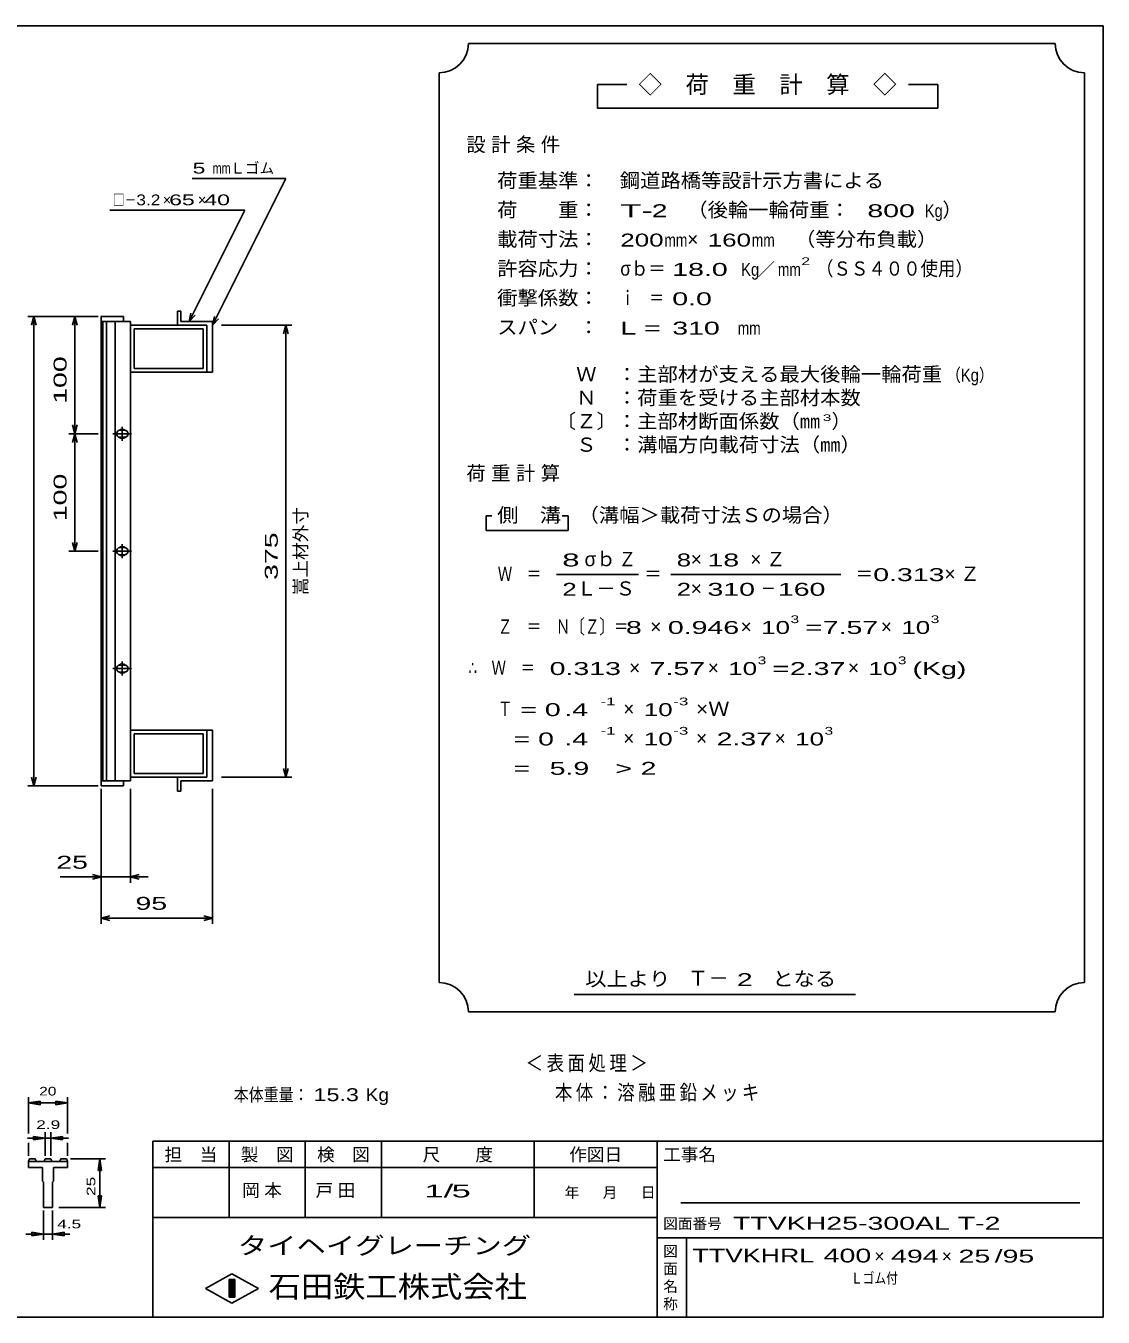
# Model space of a CAD drawing. Units: millimetres, scale not verified. Extents: x -910 to 866, y -641 to 527.
# Drawn here: x -53 to 866, y -573 to 527 of the extents above; entities that cross this region are included whole.
import ezdxf
from ezdxf.enums import TextEntityAlignment as Align

# ---------------------------------------------------------------- set-up
doc = ezdxf.new("R2010")
doc.units = ezdxf.units.MM
doc.header["$LTSCALE"] = 5
for name, color, linetype, lineweight in [('0_2', 150, 'Continuous', 25), ('16', 3, 'Continuous', 25), ('22', 2, 'Continuous', 25), ('32', 4, 'Continuous', 25)]:
    doc.layers.add(name, color=color, linetype=linetype, lineweight=lineweight)
doc.styles.add('ベクトル', font='')
doc.styles.get('ベクトル').set_extended_font_data('ベクトル')

msp = doc.modelspace()

# ---------------------------------------------------------------- linework, layer by layer
at = {"layer": '0_2'}
for p, q in [((-864.5, 526.75), (865.5, 526.75)), ((865.5, 526.75), (865.5, -573.25)), ((865.5, -423.25), (55.5, -423.25)), ((55.5, -423.25), (55.5, -573.25)), ((120.5, -423.25), (120.5, -488.25)), ((185.5, -488.25), (185.5, -423.25)), ((250.5, -423.25), (250.5, -488.25)), ((380.5, -488.25), (380.5, -423.25)), ((485.5, -423.25), (485.5, -573.25)), ((485.5, -445.75), (55.5, -445.75)), ((845.5, -475.75), (505.5, -475.75)), ((55.5, -488.25), (485.5, -488.25)), ((485.5, -505.75), (865.5, -505.75)), ((510.5, -573.25), (510.5, -505.75)), ((100.5, -548.75), (123, -536.25)), ((123, -536.25), (145.5, -548.75)), ((123, -561.25), (100.5, -548.75)), ((120.5, -541.25), (125.5, -541.25)), ((120.5, -556.25), (120.5, -541.25)), ((120.5, -541.25), (121.5, -541.25)), ((121.5, -541.25), (121.5, -556.25)), ((122.5, -556.25), (122.5, -541.25)), ((122.5, -541.25), (123.5, -541.25)), ((145.5, -548.75), (123, -561.25)), ((123.5, -541.25), (123.5, -556.25)), ((124.5, -556.25), (124.5, -541.25)), ((124.5, -541.25), (125.5, -541.25)), ((125.5, -541.25), (125.5, -556.25)), ((125.5, -541.25), (125.5, -556.25)), ((125.5, -556.25), (120.5, -556.25)), ((121.5, -556.25), (122.5, -556.25)), ((123.5, -556.25), (124.5, -556.25)), ((865.5, -573.25), (-864.5, -573.25))]:
    msp.add_line(p, q, dxfattribs=at)
at = {"layer": '16'}
for p, q in [((30.5, 279.25), (11.5, 279.25)), ((11.5, 279.25), (11.5, 274.75)), ((30.5, 274.75), (30.5, 279.25)), ((79.5, 283.75), (76.5, 283.75)), ((76.5, 283.75), (76.5, 271.75)), ((79.5, 274.75), (79.5, 283.75)), ((11.5, 274.75), (30.5, 274.75)), ((11.5, 274.75), (11.5, -116.25)), ((36.5, 274.75), (11.5, 274.75)), ((13, 274.75), (13, -116.25)), ((16, -116.25), (16, 274.75)), ((23.5, 274.75), (23.5, -116.25)), ((36.5, -116.25), (36.5, 274.75)), ((36.5, 271.75), (101.5, 271.75)), ((36.5, 231.75), (36.5, 271.75)), ((39.5, 268.75), (98.5, 268.75)), ((39.5, 234.75), (39.5, 268.75)), ((76.5, 271.75), (101.5, 271.75)), ((106.5, 274.75), (79.5, 274.75)), ((98.5, 268.75), (98.5, 234.75)), ((101.5, 271.75), (101.5, 231.75)), ((101.5, 271.75), (101.5, 231.75)), ((106.5, 231.75), (106.5, 274.75)), ((101.5, 231.75), (36.5, 231.75)), ((98.5, 234.75), (39.5, 234.75)), ((101.5, 231.75), (106.5, 231.75)), ((21.5, 179.25), (37.5, 179.25)), ((31.5, 182.25), (27.5, 182.25)), ((27.5, 176.25), (31.5, 176.25)), ((29.5, 185.25), (29.5, 173.25)), ((21.5, 79.25), (37.5, 79.25)), ((31.5, 82.25), (27.5, 82.25)), ((29.5, 85.25), (29.5, 73.25)), ((27.5, 76.25), (31.5, 76.25)), ((21.5, -20.75), (37.5, -20.75)), ((31.5, -17.75), (27.5, -17.75)), ((29.5, -14.75), (29.5, -26.75)), ((27.5, -23.75), (31.5, -23.75)), ((101.5, -73.25), (36.5, -73.25)), ((36.5, -73.25), (36.5, -113.25)), ((98.5, -76.25), (39.5, -76.25)), ((39.5, -76.25), (39.5, -110.25)), ((98.5, -110.25), (98.5, -76.25)), ((101.5, -113.25), (101.5, -73.25)), ((101.5, -73.25), (106.5, -73.25)), ((101.5, -113.25), (101.5, -73.25)), ((106.5, -73.25), (106.5, -116.25)), ((11.5, -116.25), (30.5, -116.25)), ((11.5, -120.75), (11.5, -116.25)), ((11.5, -116.25), (36.5, -116.25)), ((30.5, -120.75), (11.5, -120.75)), ((30.5, -116.25), (30.5, -120.75)), ((36.5, -113.25), (101.5, -113.25)), ((39.5, -110.25), (98.5, -110.25)), ((76.5, -125.25), (76.5, -113.25)), ((76.5, -113.25), (101.5, -113.25)), ((106.5, -116.25), (79.5, -116.25)), ((79.5, -116.25), (79.5, -125.25)), ((79.5, -125.25), (76.5, -125.25))]:
    msp.add_line(p, q, dxfattribs=at)
for centre, radius, start, end in [((27.5, 179.25), 3, 90, 270), ((29.5, 179.25), 4, 46.6, 133.4), ((29.5, 179.25), 4, 226.6, 313.4), ((31.5, 179.25), 3, 270, 90), ((27.5, 79.25), 3, 90, 270), ((29.5, 79.25), 4, 46.6, 133.4), ((31.5, 79.25), 3, 270, 90), ((29.5, 79.25), 4, 226.6, 313.4), ((27.5, -20.75), 3, 90, 270), ((29.5, -20.75), 4, 46.6, 133.4), ((31.5, -20.75), 3, 270, 90), ((29.5, -20.75), 4, 226.6, 313.4)]:
    msp.add_arc(centre, radius, start, end, dxfattribs=at)
at = {"layer": '22', "color": 4}
for p, q in [((824.5, 511.75), (324.5, 511.75)), ((299.5, 486.75), (299.5, -288.25)), ((849.5, -288.25), (849.5, 486.75)), ((459.5, 476.75), (434.5, 476.75)), ((434.5, 476.75), (434.5, 456.75)), ((724.5, 476.75), (699.5, 476.75)), ((724.5, 456.75), (724.5, 476.75)), ((434.5, 456.75), (724.5, 456.75)), ((169, 396.75), (89, 396.75)), ((106.5, 271.75), (169, 396.75)), ((134, 369.75), (19, 369.75)), ((86.5, 274.75), (134, 369.75)), ((9, 279.25), (-51, 279.25)), ((-46, 279.25), (-48, 271.75)), ((-44, 271.75), (-46, 279.25)), ((-46, 279.25), (-46, -120.75)), ((9, 279.25), (-16, 279.25)), ((-11, 279.25), (-13, 271.75)), ((-9, 271.75), (-11, 279.25)), ((-11, 279.25), (-11, 179.25)), ((86.5, 274.75), (88, 282.05)), ((86.5, 274.75), (91.5, 280.25)), ((106.5, 271.75), (108, 279.05)), ((106.5, 271.75), (111.5, 277.25)), ((114, 271.75), (174, 271.75)), ((169, 271.75), (167, 264.25)), ((171, 264.25), (169, 271.75)), ((169, 271.75), (169, -113.25)), ((-16, 179.25), (9, 179.25)), ((-11, 179.25), (-13, 186.75)), ((-11, 179.25), (-13, 171.75)), ((-9, 186.75), (-11, 179.25)), ((-9, 171.75), (-11, 179.25)), ((-11, 179.25), (-11, 79.25)), ((344.5, 109.25), (339.5, 109.25)), ((339.5, 109.25), (339.5, 96.75)), ((409.5, 109.25), (404.5, 109.25)), ((409.5, 96.75), (409.5, 109.25)), ((339.5, 96.75), (409.5, 96.75)), ((-16, 79.25), (9, 79.25)), ((-11, 79.25), (-13, 86.75)), ((-9, 86.75), (-11, 79.25)), ((399.5, 59.25), (469.5, 59.25)), ((497, 59.25), (642, 59.25)), ((169, -113.25), (167, -105.75)), ((171, -105.75), (169, -113.25)), ((-51, -120.75), (9, -120.75)), ((-46, -120.75), (-48, -113.25)), ((-44, -113.25), (-46, -120.75)), ((174, -113.25), (114, -113.25)), ((11.5, -123.25), (11.5, -203.25)), ((11.5, -238.25), (11.5, -123.25)), ((36.5, -203.25), (36.5, -123.25)), ((106.5, -238.25), (106.5, -123.25)), ((11.5, -198.25), (4, -196.25)), ((36.5, -198.25), (44, -196.25)), ((11.5, -198.25), (-23.5, -198.25)), ((4, -200.25), (11.5, -198.25)), ((11.5, -198.25), (36.5, -198.25)), ((44, -200.25), (36.5, -198.25)), ((36.5, -198.25), (51.5, -198.25)), ((11.5, -233.25), (19, -231.25)), ((19, -235.25), (11.5, -233.25)), ((11.5, -233.25), (106.5, -233.25)), ((106.5, -233.25), (99, -231.25)), ((99, -235.25), (106.5, -233.25)), ((414.5, -298.25), (654.5, -298.25)), ((324.5, -313.25), (824.5, -313.25))]:
    msp.add_line(p, q, dxfattribs=at)
for centre, start, end in [((299.5, 511.75), 270, 0), ((849.5, 511.75), 180, 270), ((299.5, -313.25), 0, 90), ((849.5, -313.25), 90, 180)]:
    msp.add_arc(centre, 25, start, end, dxfattribs=at)
at = {"layer": '32'}
for p, q in [((-50.5, -416.75), (-50.5, -385.75)), ((-50.5, -390.75), (-40.5, -389.25)), ((-40.5, -392.25), (-50.5, -390.75)), ((-50.5, -390.75), (-17.167, -390.75)), ((-40.5, -392.25), (-40.5, -389.25)), ((-17.167, -390.75), (-27.167, -389.25)), ((-27.167, -392.25), (-27.167, -389.25)), ((-27.167, -392.25), (-17.167, -390.75)), ((-17.167, -416.75), (-17.167, -385.75)), ((-36.25, -435.75), (-36.25, -415.75)), ((-31.417, -415.75), (-31.417, -435.75)), ((-36.25, -420.75), (-51.25, -420.75)), ((-50.5, -435.75), (-50.5, -424.75)), ((-36.25, -420.75), (-46.25, -419.25)), ((-46.25, -419.25), (-46.25, -422.25)), ((-46.25, -422.25), (-36.25, -420.75)), ((-36.25, -420.75), (-31.417, -420.75)), ((-31.417, -420.75), (-21.417, -419.25)), ((-21.417, -422.25), (-31.417, -420.75)), ((-31.417, -420.75), (-16.417, -420.75)), ((-21.417, -419.25), (-21.417, -422.25)), ((-17.167, -435.75), (-17.167, -424.75)), ((-50.5, -440.75), (-49.667, -438.25)), ((-49.667, -438.25), (-44.833, -438.25)), ((-44.833, -438.25), (-44, -440.75)), ((-37.083, -440.75), (-36.25, -438.25)), ((-36.25, -438.25), (-31.417, -438.25)), ((-31.417, -438.25), (-30.583, -440.75)), ((-23.667, -440.75), (-22.833, -438.25)), ((-22.833, -438.25), (-18, -438.25)), ((-18, -438.25), (-17.167, -440.75)), ((-14.667, -438.25), (15.333, -438.25)), ((8.833, -448.25), (10.333, -438.25)), ((11.833, -448.25), (10.333, -438.25)), ((10.333, -479.917), (10.333, -438.25)), ((-50.5, -440.75), (-50.5, -445.75)), ((-17.167, -440.75), (-50.5, -440.75)), ((-50.5, -445.75), (-38.417, -445.75)), ((-38.417, -445.75), (-38.417, -457.417)), ((-29.25, -457.417), (-29.25, -445.75)), ((-29.25, -445.75), (-17.167, -445.75)), ((-17.167, -445.75), (-17.167, -440.75)), ((8.833, -448.25), (11.833, -448.25)), ((-38.417, -457.417), (-37.583, -458.25)), ((-37.583, -458.25), (-37.583, -479.917)), ((-30.083, -458.25), (-29.25, -457.417)), ((-30.083, -479.917), (-30.083, -458.25)), ((10.333, -479.917), (8.833, -469.917)), ((8.833, -469.917), (11.833, -469.917)), ((11.833, -469.917), (10.333, -479.917)), ((-37.583, -479.917), (-30.083, -479.917)), ((-37.583, -507.417), (-37.583, -482.417)), ((-30.083, -507.417), (-30.083, -482.417)), ((-24.667, -479.917), (15.333, -479.917)), ((-52.583, -502.417), (-37.583, -502.417)), ((-37.583, -502.417), (-47.583, -500.917)), ((-47.583, -503.917), (-47.583, -500.917)), ((-47.583, -503.917), (-37.583, -502.417)), ((-37.583, -502.417), (-30.083, -502.417)), ((-30.083, -502.417), (-20.083, -500.917)), ((-20.083, -503.917), (-30.083, -502.417)), ((-30.083, -502.417), (-15.083, -502.417)), ((-20.083, -503.917), (-20.083, -500.917))]:
    msp.add_line(p, q, dxfattribs=at)

# ---------------------------------------------------------------- texts
at = {"layer": '0_2', "style": 'ベクトル'}
for s, height, p in [('担\u3000当', 11, (65.5, -434.75)), ('製\u3000図', 11, (130.5, -434.75)), ('検\u3000図', 11, (195.5, -434.75)), ('尺\u3000\u3000度', 11, (285.5, -434.75)), ('作図日', 11, (410.5, -434.75)), ('工事名', 11, (490.5, -434.75)), ('年', 9.164, (406.5, -467)), ('月', 9.164, (439, -467)), ('日', 9.164, (471.5, -467)), ('図面番号', 9.164, (490.5, -493.5)), ('図', 9.164, (490.5, -517)), ('面', 9.164, (490.5, -532)), ('名', 9.164, (490.5, -547)), ('称', 9.164, (490.5, -562))]:
    msp.add_text(s, height=height, dxfattribs=at).set_placement(p, align=Align.MIDDLE_LEFT)
at = {"layer": '0_2', "color": 222, "style": 'ベクトル'}
for s, height, width, p in [('タイヘイグレーチング', 14.66, 1.25, (128, -512.25)), ('石田鉄工株式会社', 18.33, 1.1, (154.25, -547.25))]:
    msp.add_text(s, height=height, dxfattribs=dict(at, width=width)).set_placement(p, align=Align.MIDDLE_LEFT)
at = {"layer": '22', "style": 'ベクトル'}
for s, height, p in [('◇\u3000荷\u3000重\u3000計\u3000算\u3000◇', 14.66, (469.5, 476.75)), ('Ｌゴム', 9.164, (121.5, 405.5)), ('×', 9.164, (64, 378.5)), ('×', 9.164, (94, 378.5)), ('）', 12.1, (728.5, 370)), ('×', 12.1, (511, 345)), ('／', 11, (570.75, 319.25)), ('）', 12.1, (634, 190)), ('σｂ', 12.1, (423.5, 72.5)), ('×', 12.1, (514, 72.5)), ('Ｌ－Ｓ', 12.1, (417, 47.5)), ('×', 12.1, (514, 47.5)), ('×', 12.1, (479.5, 15)), ('×', 12.1, (556.5, 15)), ('×', 12.1, (676, 15)), ('×', 12.1, (461.5, -20)), ('×', 12.1, (528.5, -20)), ('×', 12.1, (648, -20)), ('×', 12.1, (456.5, -55)), ('×', 12.1, (456.5, -80)), ('×', 12.1, (518.5, -80)), ('×', 12.1, (585.5, -80)), ('Ｔ－', 12.83, (511.5, -284.5)), ('×', 11, (670.5, -521.25)), ('×', 11, (728, -521.25))]:
    msp.add_text(s, height=height, dxfattribs=at).set_placement(p, align=Align.MIDDLE_LEFT)
for s, height, width, p in [(' 5 ', 9.164, 1.6, (84, 405.5)), ('mm', 9.164, 0.75, (106.5, 405.5)), ('荷重基準：\u3000', 12.1, 1.05, (349, 395)), ('鋼道路橋等設計示方書による', 12.1, 1.05, (453.5, 395)), ('□－', 9.164, 0.8, (21.5, 378.5)), ('3.2', 9.164, 1.2, (41.5, 378.5)), (' 65 ', 9.164, 1.6, (64, 378.5)), (' 40 ', 9.164, 1.6, (94, 378.5)), ('荷\u3000\u3000重：\u3000', 12.1, 1.05, (349, 370)), ('T-', 11, 2, (454, 369.25)), (' 2 ', 11, 1.65, (474, 369.25)), ('（後輪一輪荷重：', 12.1, 1.05, (511, 370)), ('  800', 11, 1.65, (651, 369.25)), ('Kg', 11, 0.85, (713.5, 369.25)), ('載荷寸法：\u3000', 12.1, 1.05, (349, 345)), ('\u3000（等分布負載）', 12.1, 1.05, (585.5, 345)), ('200', 11, 1.5, (454, 344.25)), ('mm', 11, 0.8, (491.5, 344.25)), ('160', 11, 1.5, (528.5, 344.25)), ('mm', 11, 0.8, (566, 344.25)), ('許容応力：\u3000', 12.1, 1.05, (349, 320)), ('σｂ＝', 12.1, 0.9, (454, 320)), (' 18.0', 11, 1.65, (491.5, 319.25)), ('Kg', 11, 0.85, (557, 319.25)), ('mm', 11, 0.8, (588.25, 319.25)), ('2', 6.598, 1.5, (608.25, 326.25)), ('（ＳＳ４００使用）', 12.1, 0.9, (620.75, 320)), ('衝撃係数：\u3000', 12.1, 1.05, (349, 295)), ('ｉ\u3000＝', 12.1, 0.75, (454, 295)), (' 0.0', 11, 1.65, (491.5, 294.25)), ('スパン\u3000：\u3000', 12.1, 1.05, (349, 270)), ('L =', 11, 1.65, (454, 269.25)), (' 310 ', 11, 1.65, (491.5, 269.25)), ('mm', 11, 0.8, (554, 269.25)), ('\u3000Ｗ\u3000：主部材が支える最大後輪一輪荷重', 12.1, 1.05, (399, 230)), ('（Kg）', 11, 0.85, (731.5, 229.25)), ('\u3000Ｎ\u3000：荷重を受ける主部材本数', 12.1, 1.05, (399, 210)), ('〔Ｚ〕：主部材断面係数（㎜', 12.1, 1.05, (399, 190)), ('3', 5.499, 1.8, (626.5, 193)), ('\u3000Ｓ\u3000：溝幅方向載荷寸法（㎜）', 12.1, 1.05, (399, 170)), ('側\u3000溝', 12.1, 1.1, (349, 110)), ('\u3000（溝幅＞載荷寸法Ｓの場合）', 12.1, 1.05, (401, 110)), ('8', 11, 1.8, (404.5, 71.75)), ('Ｚ', 12.1, 0.9, (452.5, 72.5)), ('8', 11, 1.5, (502, 71.75)), (' 18 ', 11, 1.65, (521.5, 71.75)), ('Ｗ\u3000＝', 12.1, 0.75, (349.5, 60)), ('＝', 12.1, 0.9, (474.5, 60)), ('＝', 12.1, 0.9, (654.5, 60)), ('0.313', 11, 1.65, (669.5, 59.25)), ('2', 11, 1.5, (404.5, 46.75)), ('2', 11, 1.5, (502, 46.75)), (' 310 ', 11, 1.65, (521.5, 46.75)), ('－', 12.1, 0.75, (574, 47.5)), (' 160 ', 11, 1.65, (581.5, 46.75)), ('Ｚ\u3000＝\u3000Ｎ〔Ｚ〕＝', 12.1, 0.75, (349.5, 15)), ('3', 6.598, 1.5, (599, 21.25)), ('3', 6.598, 1.5, (718.5, 21.25)), (' 8 ', 11, 1.65, (452, 14.25)), ('0.946', 11, 1.65, (494.5, 14.25)), ('10', 11, 1.5, (574, 14.25)), ('=', 11, 1.7, (611.5, 14.25)), ('7.57', 11, 1.65, (626.5, 14.25)), ('10', 11, 1.5, (693.5, 14.25)), ('3', 6.598, 1.5, (571, -13.75)), ('3', 6.598, 1.5, (690.5, -13.75)), ('∴\u3000Ｗ\u3000＝', 12.1, 0.75, (324.5, -20)), (' 0.313', 11, 1.65, (387, -20.75)), ('7.57', 11, 1.65, (479, -20.75)), ('10', 11, 1.5, (546, -20.75)), ('=', 11, 1.7, (583.5, -20.75)), ('2.37', 11, 1.65, (598.5, -20.75)), ('10', 11, 1.5, (665.5, -20.75)), ('(Kg)', 11, 1.65, (703, -20.75)), ('Ｔ', 12.1, 0.75, (349.5, -55)), (' = 0', 11, 1.65, (362, -55.75)), (' .4 ', 11, 1.65, (399.5, -55.75)), ('-1', 6.598, 1.65, (437, -48.75)), ('10', 11, 1.5, (474, -55.75)), ('-3', 6.598, 1.65, (499, -48.75)), ('×Ｗ', 12.1, 1.1, (518.5, -55)), ('  = 0', 11, 1.65, (349.5, -80.75)), (' .4 ', 11, 1.65, (399.5, -80.75)), ('-1', 6.598, 1.65, (437, -73.75)), ('10', 11, 1.5, (474, -80.75)), ('-3', 6.598, 1.65, (499, -73.75)), ('2.37', 11, 1.65, (536, -80.75)), ('10', 11, 1.5, (603, -80.75)), ('3', 6.598, 1.5, (628, -73.75)), ('  =', 11, 1.65, (349.5, -105.75)), (' 5.9', 11, 1.65, (387, -105.75)), ('>', 11, 1.7, (449.5, -105.75)), (' 2 ', 11, 1.65, (464.5, -105.75)), (' 25 ', 11, 1.65, (-33.5, -185.75)), (' 95 ', 11, 1.65, (34, -220.75)), ('以上より\u3000', 12.1, 1.1, (424, -285)), (' 2 ', 11, 1.65, (546.5, -285.75)), ('となる', 12.1, 1.1, (583.5, -285)), ('本体重量：', 11, 0.85, (124.5, -383.75)), (' 15.3', 11, 1.35, (187, -383.75)), ('Kg', 11, 1.1, (237, -383.75)), ('1/', 11, 2, (287, -465.75)), (' 5 ', 11, 2, (302, -465.75)), ('TTVKH25-300AL T-2                        ', 11, 1.65, (550, -493.25)), ('TTVKHRL', 11.73, 1.45, (515.5, -520.75)), (' 400 ', 11.73, 1.55, (620.5, -520.75)), (' 494 ', 11, 1.65, (678, -521.25)), (' 25 ', 11, 1.65, (735.5, -521.25)), ('/', 11, 1.65, (773, -521.25)), (' 95 ', 11, 1.65, (773, -521.25)), ('Ｌゴム付', 9.164, 0.8, (650.5, -540))]:
    msp.add_text(s, height=height, dxfattribs=dict(at, width=width)).set_placement(p, align=Align.MIDDLE_LEFT)
at = {"layer": '22', "style": 'ベクトル', "width": 1.65}
for s, p in [(' 100 ', (-23.5, 198)), (' 100 ', (-23.5, 98)), (' 375', (156.5, 48))]:
    msp.add_text(s, height=11, rotation=90, dxfattribs=at).set_placement(p, align=Align.MIDDLE_LEFT)
at = {"layer": '22', "style": 'ベクトル'}
msp.add_text('嵩上材外寸', height=11, rotation=90, dxfattribs=at).set_placement((181.5, 41.75), align=Align.MIDDLE_LEFT)
at = {"layer": '22', "attachment_point": 4, "style": 'ベクトル'}
for s, insert, char_height in [('\\T1.28;設計条件', (322.75, 425), 12.1), ('\\T1.28;荷重計算', (322.75, 145), 12.1), ('\\T1.42;×Ｚ', (564.75, 72.5), 12.1), ('\\T1.42;×Ｚ', (730.25, 60), 12.1), ('\\T1.2;\\W0.85;＜表面処理＞', (373.25, -357.5), 12.83), ('\\T1.19;\\W0.85;本体：溶融亜鉛メッキ', (398.25, -382.5), 12.83), ('\\T1.25;岡本\u3000', (131.75, -465.75), 11), ('\\T1.25;戸田\u3000', (194.25, -465.75), 11)]:
    msp.add_mtext(s, dxfattribs=dict(at, insert=insert, char_height=char_height))
at = {"layer": '32', "color": 2, "style": 'ベクトル'}
for s, width, p in [('20', 1.35, (-41.333, -380.75)), ('2.9', 1.5, (-43.833, -409.25)), (' 4.5 ', 1.5, (-30.083, -493.917))]:
    msp.add_text(s, height=7.331, dxfattribs=dict(at, width=width)).set_placement(p, align=Align.MIDDLE_LEFT)
at = {"layer": '32', "color": 2, "style": 'ベクトル', "width": 1.5}
msp.add_text(' 25 ', height=7.331, rotation=90, dxfattribs=at).set_placement((2.833, -474.083), align=Align.MIDDLE_LEFT)

doc.saveas('drawing.dxf')
